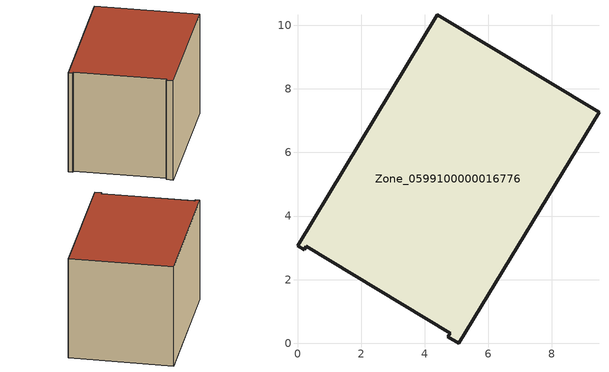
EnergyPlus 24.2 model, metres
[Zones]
Zone_0599100000016776
 floor ground (C_G): 0.27,3.06 0.21,2.94 0,3.07 4.4,10.33 9.48,7.26 5.07,0 4.73,0.21 4.8,0.32 z0
 wall outside (C_F): 5.07,0 9.48,7.26 4.4,10.33 0,3.07 0.21,2.94 0.27,3.06 4.8,0.32 4.73,0.21 5.07,0 z0:6.16
 roof outside (C_R): 0.21,2.94 0.27,3.06 4.8,0.32 4.73,0.21 5.07,0 9.48,7.26 4.4,10.33 0,3.07 z6.16
[BUILDING]
Pand.0599100000016776: North Axis=0; Terrain=City; Loads Convergence Tolerance Value=0.04; Temperature Convergence Tolerance Value=0.4; Solar Distribution=FullExterior; Maximum Number of Warmup Days=25; Minimum Number of Warmup Days=1
[Site:Location]
Rotterdam.The.Hague.AP_ZH_NLD Design_Conditions: Latitude=51.96; Longitude=4.45; Time Zone=1; Elevation=-4.5
[SITE:GROUNDTEMPERATURE:BUILDINGSURFACE]
18, 18, 18, 18, 18, 18, 18, 18, 18, 18, 18, 18
[MATERIAL] Thermal Absorptance=0.9; Solar Absorptance=0.7; Visible Absorptance=0.7
Name | Roughness | Thickness | Conductivity | Density | Specific Heat
G.TI.1946-1964 | MediumSmooth | 0.15 | 1 | 540 | 1210
F.TI.1946-1964 | Rough | 0.3 | 0.857143 | 1920 | 840
R.TI.1946-1964 | MediumRough | 0.2 | 0.277778 | 1500 | 1000
[CONSTRUCTION]
C_G: G.TI.1946-1964
C_F: F.TI.1946-1964
C_R: R.TI.1946-1964
[ZONE]
Zone_0599100000016776: Type=1; Multiplier=1; Ceiling Height=Autocalculate; Volume=Autocalculate; Floor Area=autocalculate; Part of Total Floor Area=Yes
[ZONEINFILTRATION:DESIGNFLOWRATE]
Infil_Zone_0599100000016776: Zone or ZoneList or Space or SpaceList=Zone_0599100000016776; Schedule=AlwaysOn; Design Flow Rate Calculation Method=Flow/Area; Flow Rate per Floor Area=0.003; Constant Term Coefficient=1; Temperature Term Coefficient=0; Velocity Term Coefficient=0; Velocity Squared Term Coefficient=0
[HVACTEMPLATE:ZONE:IDEALLOADSAIRSYSTEM]
Zone_0599100000016776: Maximum Heating Supply Air Temperature=50; Minimum Cooling Supply Air Temperature=13; Maximum Heating Supply Air Humidity Ratio=0.0156; Minimum Cooling Supply Air Humidity Ratio=0.0077; Heating Limit=NoLimit; Cooling Limit=NoLimit; Dehumidification Control Type=ConstantSensibleHeatRatio; Cooling Sensible Heat Ratio=0.7; Dehumidification Setpoint=60; Humidification Control Type=None; Humidification Setpoint=30; Outdoor Air Method=None; Outdoor Air Flow Rate per Person=0.00944; Outdoor Air Flow Rate per Zone Floor Area=0; Outdoor Air Flow Rate per Zone=0; Demand Controlled Ventilation Type=None; Outdoor Air Economizer Type=NoEconomizer; Heat Recovery Type=None; Sensible Heat Recovery Effectiveness=0.7; Latent Heat Recovery Effectiveness=0.65
[ZONECONTROL:THERMOSTAT]
ThermostatControl_Zone_0599100000016776: Zone or ZoneList=Zone_0599100000016776; Control Type Schedule=DualSetpointControlType; Control 1=Thermostat_Zone_0599100000016776; Temperature Difference Between Cutout And Setpoint=0
[THERMOSTATSETPOINT:DUALSETPOINT]
Thermostat_Zone_0599100000016776: Heating Setpoint Temperature Schedule=HeatingSetpoint_Zone_0599100000016776; Cooling Setpoint Temperature Schedule=CoolingSetpoint_Zone_0599100000016776
[SCHEDULE:COMPACT]
HeatingSetpoint_Zone_0599100000016776: Through: 12/31, For: AllDays, Until: 24:00, 21
CoolingSetpoint_Zone_0599100000016776: Through: 12/31, For: AllDays, Until: 24:00, 24
DualSetpointControlType: Through: 12/31, For: AllDays, Until: 24:00, 4
AlwaysOn: Through: 12/31, For: AllDays, Until: 24:00, 1
